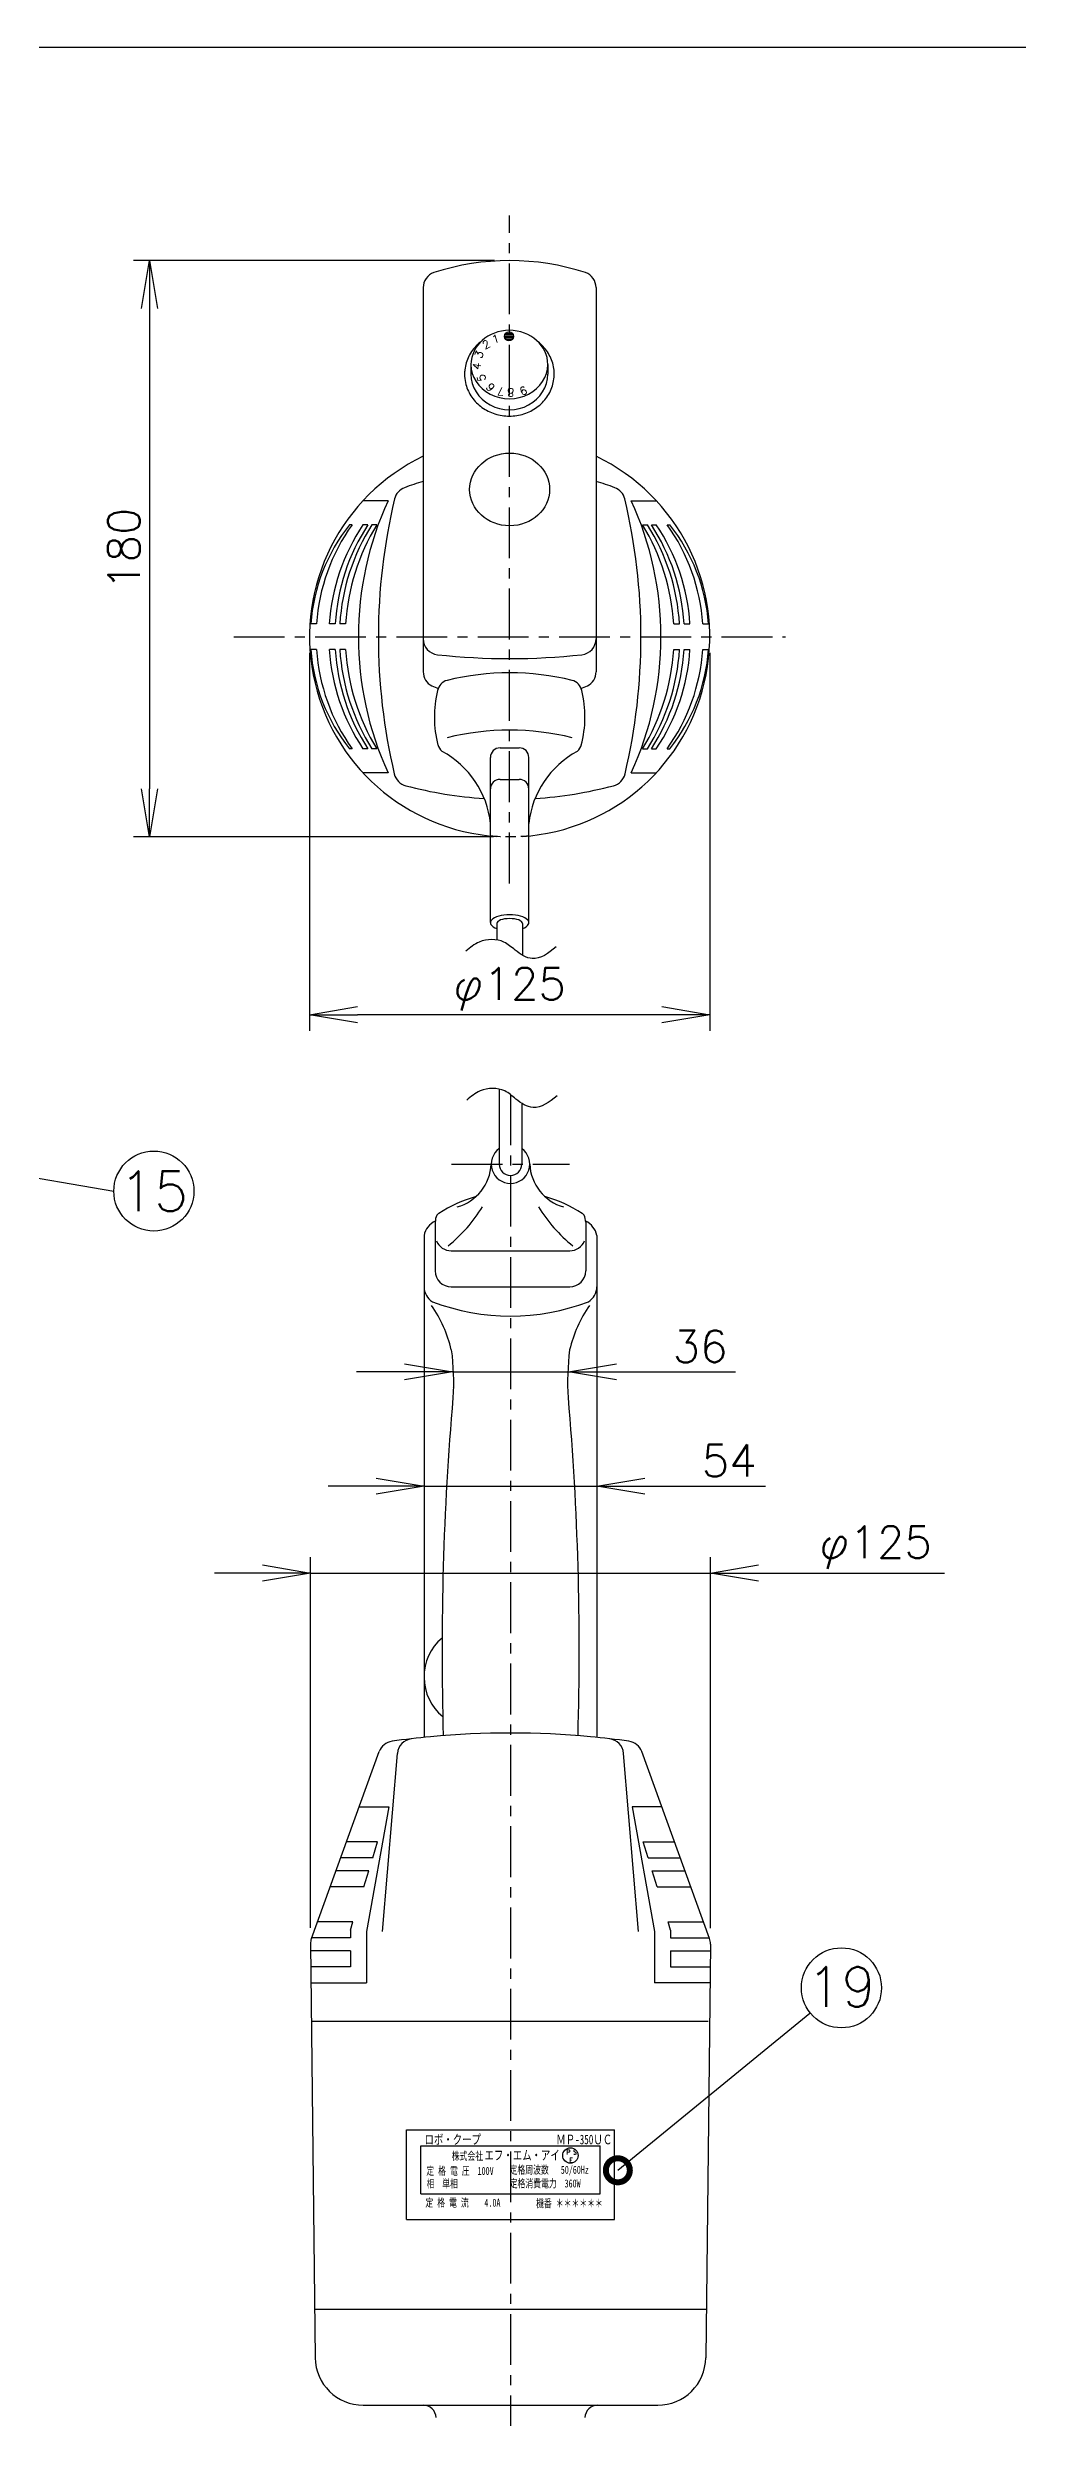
# Model space of a CAD drawing. Extents: x 115 to 2025, y 0 to 1377.
# Drawn here: x 719 to 1022, y 636 to 1377 of the extents above; entities that cross this region are included whole.
import ezdxf
from ezdxf.enums import TextEntityAlignment as Align

# ---------------------------------------------------------------- set-up
doc = ezdxf.new("R2010")
doc.units = 0
doc.header["$LTSCALE"] = 0.5
doc.header["$PDMODE"] = 3
doc.linetypes.add('CENTER', pattern=[50.8, 31.75, -6.35, 6.35, -6.35])
doc.linetypes.add('HIDDEN', pattern=[9.525, 6.35, -3.175])
doc.layers.get('0').update_dxf_attribs({"linetype": 'CONTINUOUS'})
doc.layers.get('DEFPOINTS').update_dxf_attribs({"linetype": 'CONTINUOUS'})
for name, color, linetype in [('DANMEN', 7, 'CONTINUOUS'), ('KIKI-2D2', 7, 'CONTINUOUS'), ('SIYOU', 7, 'CONTINUOUS'), ('SUNPOU', 7, 'CONTINUOUS'), ('WAKU', 7, 'CONTINUOUS')]:
    doc.layers.add(name, color=color, linetype=linetype)
doc.styles.add('MtXpl__', font='')
doc.styles.get("Standard").update_dxf_attribs({"font": 'ROMANS', "bigfont": 'EXTFONT.shx'})
doc.styles.get('MtXpl__').set_extended_font_data('MS Gothic')
doc.dimstyles.get("Standard").update_dxf_attribs({"dimscale": 5, "dimtxt": 2, "dimasz": 3, "dimexe": 1, "dimexo": 1, "dimgap": 0.6, "dimtad": 3, "dimdec": 0, "dimzin": 0, "dimdsep": 46, "dimtxsty": 'STANDARD', "dimblk1": 'OPEN', "dimblk2": 'OPEN', "dimsah": 1, "dimcen": 1.5, "dimadec": 0, "dimazin": 0, "dimtfac": 1, "dimtdec": 0, "dimtmove": 0, "dimatfit": 0, "dimldrblk": 'DOTSMALL', "dimfxl": 1, "dimtvp": 1, "dimtolj": 1, "dimtzin": 0, "dimarcsym": 0})

# ---------------------------------------------------------------- blocks, each defined once
blk = doc.blocks.new('_OPEN')
at = {"color": 0, "linetype": 'ByBlock'}
for p, q in [((-1, 0.167), (0, 0)), ((0, 0), (-1, -0.167)), ((0, 0), (-1, 0))]:
    blk.add_line(p, q, dxfattribs=at)
blk = doc.blocks.new('*D8')
at = {"layer": 'DEFPOINTS', "color": 0}
for p in [(925.67, 900.13), (800.69, 784.28), (925.67, 784.22)]:
    blk.add_point(p, dxfattribs=at)
at = {"layer": 'SUNPOU', "color": 0, "lineweight": -2}
for p, q in [((800.69, 789.28), (800.69, 905.13)), ((925.67, 789.22), (925.67, 905.13)), ((785.69, 900.13), (770.69, 900.13)), ((800.69, 900.13), (925.67, 900.13)), ((940.67, 900.13), (998.81, 900.13))]:
    blk.add_line(p, q, dxfattribs=at)
at = {"layer": 'SUNPOU', "color": 0, "lineweight": -2, "xscale": 15, "yscale": 15, "zscale": 15}
blk.add_blockref('_OPEN', (800.69, 900.13), dxfattribs=at)
at = {"layer": 'SUNPOU', "color": 0, "lineweight": -2, "xscale": 15, "yscale": 15, "zscale": 15, "rotation": 180}
blk.add_blockref('_OPEN', (925.67, 900.13), dxfattribs=at)
at = {"layer": 'SUNPOU', "color": 0, "insert": (977.24, 908.13), "char_height": 10, "attachment_point": 5}
blk.add_mtext('\\A1;φ125', dxfattribs=at)
blk = doc.blocks.new('_DotSmall')
at = {"color": 0, "linetype": 'ByBlock', "const_width": 0.5}
blk.add_lwpolyline([(-0.0625, 0, 1), (0.0625, 0, 1)], format="xyb", close=True, dxfattribs=at)
blk = doc.blocks.new('*D22')
at = {"layer": 'DEFPOINTS', "color": 0}
for p in [(800.42, 1192.63), (925.42, 1192.63), (800.42, 1074.56)]:
    blk.add_point(p, dxfattribs=at)
at = {"layer": 'SUNPOU', "color": 0, "lineweight": -2}
for p, q in [((800.42, 1187.63), (800.42, 1069.56)), ((925.42, 1187.63), (925.42, 1069.56)), ((910.42, 1074.56), (815.42, 1074.56))]:
    blk.add_line(p, q, dxfattribs=at)
at = {"layer": 'SUNPOU', "color": 0, "lineweight": -2, "xscale": 15, "yscale": 15, "zscale": 15, "rotation": 180}
blk.add_blockref('_OPEN', (800.42, 1074.56), dxfattribs=at)
at = {"layer": 'SUNPOU', "color": 0, "lineweight": -2, "xscale": 15, "yscale": 15, "zscale": 15}
blk.add_blockref('_OPEN', (925.42, 1074.56), dxfattribs=at)
at = {"layer": 'SUNPOU', "color": 0, "insert": (862.92, 1082.56), "char_height": 10, "attachment_point": 5}
blk.add_mtext('\\A1;φ125', dxfattribs=at)
blk = doc.blocks.new('*D23')
at = {"layer": 'DEFPOINTS', "color": 0}
for p in [(863.18, 1310.13), (750.42, 1130.13), (862.92, 1130.13)]:
    blk.add_point(p, dxfattribs=at)
at = {"layer": 'SUNPOU', "color": 0, "lineweight": -2}
for p, q in [((858.18, 1310.13), (745.42, 1310.13)), ((750.42, 1295.13), (750.42, 1145.13)), ((857.92, 1130.13), (745.42, 1130.13))]:
    blk.add_line(p, q, dxfattribs=at)
at = {"layer": 'SUNPOU', "color": 0, "lineweight": -2, "xscale": 15, "yscale": 15, "zscale": 15}
for p, rotation in [((750.42, 1310.13), 90), ((750.42, 1130.13), 270)]:
    blk.add_blockref('_OPEN', p, dxfattribs=dict(at, rotation=rotation))
at = {"layer": 'SUNPOU', "color": 0, "insert": (742.42, 1220.13), "char_height": 10, "attachment_point": 5, "rotation": 90}
blk.add_mtext('\\A1;180', dxfattribs=at)
blk = doc.blocks.new('*D24')
at = {"layer": 'DEFPOINTS', "color": 0}
for p in [(845.04, 962.94), (881.32, 962.94), (881.32, 962.94)]:
    blk.add_point(p, dxfattribs=at)
at = {"layer": 'SUNPOU', "color": 0, "lineweight": -2}
for p, q in [((830.04, 962.94), (815.04, 962.94)), ((845.04, 962.94), (881.32, 962.94)), ((896.32, 962.94), (933.51, 962.94)), ((845.04, 957.94), (845.04, 957.94))]:
    blk.add_line(p, q, dxfattribs=at)
at = {"layer": 'SUNPOU', "color": 0, "lineweight": -2, "xscale": 15, "yscale": 15, "zscale": 15}
blk.add_blockref('_OPEN', (845.04, 962.94), dxfattribs=at)
at = {"layer": 'SUNPOU', "color": 0, "lineweight": -2, "xscale": 15, "yscale": 15, "zscale": 15, "rotation": 180}
blk.add_blockref('_OPEN', (881.32, 962.94), dxfattribs=at)
at = {"layer": 'SUNPOU', "color": 0, "insert": (922.42, 970.94), "char_height": 10, "attachment_point": 5}
blk.add_mtext('\\A1;36', dxfattribs=at)
blk = doc.blocks.new('*D25')
at = {"layer": 'DEFPOINTS', "color": 0}
for p in [(836.18, 927.24), (890.18, 927.24), (890.18, 927.24)]:
    blk.add_point(p, dxfattribs=at)
at = {"layer": 'SUNPOU', "color": 0, "lineweight": -2}
for p, q in [((821.18, 927.24), (806.18, 927.24)), ((836.18, 927.24), (890.18, 927.24)), ((905.18, 927.24), (942.85, 927.24))]:
    blk.add_line(p, q, dxfattribs=at)
at = {"layer": 'SUNPOU', "color": 0, "lineweight": -2, "xscale": 15, "yscale": 15, "zscale": 15}
blk.add_blockref('_OPEN', (836.18, 927.24), dxfattribs=at)
at = {"layer": 'SUNPOU', "color": 0, "lineweight": -2, "xscale": 15, "yscale": 15, "zscale": 15, "rotation": 180}
blk.add_blockref('_OPEN', (890.18, 927.24), dxfattribs=at)
at = {"layer": 'SUNPOU', "color": 0, "insert": (931.51, 935.24), "char_height": 10, "attachment_point": 5}
blk.add_mtext('\\A1;54', dxfattribs=at)

msp = doc.modelspace()

# ---------------------------------------------------------------- linework, layer by layer
at = {"color": 2}
for p, q in [((859.68, 1051.39), (859.68, 1027.86)), ((866.68, 1046.61), (866.68, 1027.86)), ((839.68, 1009.73), (839.68, 994.54)), ((886.68, 1009.73), (886.68, 994.54)), ((836.18, 1005.6), (836.18, 867.63)), ((844.68, 1000.78), (881.68, 1000.78)), ((890.18, 1005.6), (890.18, 848.96)), ((844.68, 989.54), (881.68, 989.54)), ((836.18, 867.63), (836.18, 848.96)), ((800.99, 785.98), (822.16, 844.32)), ((925.37, 785.98), (904.2, 844.32)), ((823.18, 788.13), (827.84, 843.79)), ((903.18, 788.13), (898.52, 843.79)), ((815.92, 827.13), (825.18, 827.13)), ((825.18, 827.13), (818.18, 788.13)), ((901.18, 827.13), (908.18, 788.13)), ((910.44, 827.13), (901.18, 827.13)), ((821.68, 816.13), (811.93, 816.13)), ((820.14, 811.13), (821.68, 816.13)), ((906.22, 811.13), (904.68, 816.13)), ((904.68, 816.13), (914.43, 816.13)), ((818.9, 807.13), (808.66, 807.13)), ((820.14, 811.13), (810.11, 811.13)), ((817.36, 802.13), (818.9, 807.13)), ((906.22, 811.13), (916.24, 811.13)), ((909, 802.13), (907.46, 807.13)), ((907.46, 807.13), (917.7, 807.13)), ((817.36, 802.13), (806.85, 802.13)), ((909, 802.13), (919.51, 802.13)), ((813.18, 786.13), (801.04, 786.13)), ((813.97, 791.13), (802.86, 791.13)), ((813.18, 788.57), (813.97, 791.13)), ((813.18, 788.57), (813.18, 786.13)), ((818.18, 788.13), (818.18, 772.13)), ((908.18, 788.13), (908.18, 772.13)), ((912.39, 791.13), (923.5, 791.13)), ((913.18, 788.57), (912.39, 791.13)), ((913.18, 788.57), (913.18, 786.13)), ((913.18, 786.13), (925.32, 786.13)), ((800.69, 784.22), (802.18, 654.96)), ((813.18, 782.13), (800.71, 782.13)), ((813.18, 782.13), (813.18, 777.13)), ((913.18, 782.13), (913.18, 777.13)), ((913.18, 782.13), (925.64, 782.13)), ((925.67, 784.22), (924.18, 654.96)), ((813.18, 777.13), (800.77, 777.13)), ((800.83, 772.13), (818.18, 772.13)), ((925.53, 772.13), (908.18, 772.13)), ((913.18, 777.13), (925.59, 777.13)), ((800.97, 760.13), (924.99, 760.13)), ((802.01, 670.13), (924.35, 670.13)), ((817.18, 640.13), (835.93, 640.13)), ((835.93, 640.13), (890.43, 640.13)), ((890.43, 640.13), (909.18, 640.13))]:
    msp.add_line(p, q, dxfattribs=at)
at = {"color": 2, "linetype": 'CENTER'}
msp.add_line((844.78, 1027.86), (881.58, 1027.86), dxfattribs=at)
at = {"color": 2}
for points in [[(844.7, 969.86, -0.045643), (845.2, 954.89, 0.028702), (842.18, 849.31, 3.383093)], [(881.66, 969.86, 0.045643), (881.16, 954.89, -0.028702), (884.18, 849.31, -3.383093)]]:
    msp.add_lwpolyline(points, format="xyb", dxfattribs=at)
for centre, radius, start, end in [((863.18, 1027.86), 6, 125.68533, 54.31467), ((842.49, 1028.6), 14.7, 286.12305, 357.12391), ((863.18, 1027.86), 3.5, 180, 0), ((883.86, 1028.6), 14.7, 182.87609, 253.87695), ((863.18, 978.81), 40.39, 105.46646, 123.629), ((815.44, 1037.99), 45.49, 308.37581, 329.01839), ((910.92, 1037.99), 45.49, 210.98161, 231.62419), ((863.18, 978.81), 40.39, 56.371, 74.53354), ((842.48, 1004.24), 6.45, 115.77863, 167.87881), ((844.68, 1009.73), 5, 154.38594, 180), ((841.23, 1011.3), 1.22, 110.10174, 150.55843), ((885.13, 1011.3), 1.22, 29.44157, 69.89826), ((881.68, 1009.73), 5, 0, 25.61406), ((883.87, 1004.24), 6.45, 12.12119, 64.22137), ((844.68, 1005.78), 5, 202.09939, 270), ((881.68, 1005.78), 5, 270, 337.90061), ((844.68, 994.54), 5, 180, 270), ((881.68, 994.54), 5, 270, 0), ((841.7, 989.58), 5.52, 180.41026, 238.51287), ((863.18, 1049.03), 68.62, 249.20385, 290.79615), ((884.66, 989.58), 5.52, 301.48713, 359.58974), ((804.09, 960.14), 41.75, 13.46597, 34.43629), ((922.26, 960.14), 41.75, 145.56371, 166.53403), ((852.19, 867.63), 16.02, 130.44387, 230.58912), ((826.86, 842.61), 5, 97.93294, 160.054), ((863.18, 581.96), 268.17, 95.3492, 97.93294), ((832.82, 843.37), 5, 96.6238, 175.21302), ((863.18, 581.96), 268.17, 84.6508, 95.3492), ((863.18, 581.96), 268.17, 82.06706, 84.6508), ((893.54, 843.37), 5, 4.78698, 83.3762), ((899.5, 842.61), 5, 19.946, 82.06706), ((805.69, 784.28), 5, 160.054, 180.66108), ((920.67, 784.28), 5, 359.33892, 19.946), ((817.18, 655.13), 15, 180.66108, 270), ((909.18, 655.13), 15, 270, 359.33892), ((835.93, 636.13), 4, 1.9847, 90), ((890.43, 636.13), 4, 90, 178.0153)]:
    msp.add_arc(centre, radius, start, end, dxfattribs=at)
at = {"layer": 'DANMEN', "color": 2, "linetype": 'CENTER'}
for p, q in [((862.92, 1115.58), (862.92, 1324.22)), ((776.75, 1192.63), (949.09, 1192.63)), ((863.18, 1049.62), (863.18, 201.09))]:
    msp.add_line(p, q, dxfattribs=at)
at = {"layer": 'KIKI-2D2', "color": 3}
for p, q in [((835.92, 1301.7), (835.92, 1249)), ((889.92, 1301.7), (889.92, 1249))]:
    msp.add_line(p, q, dxfattribs=at)
at = {"layer": 'KIKI-2D2', "color": 2}
for p, q in [((850.84, 1277.68), (850.84, 1274.69)), ((862.92, 1273.36), (862.92, 1277.88)), ((862.92, 1273.36), (862.92, 1277.88)), ((874.84, 1277.68), (874.84, 1274.69)), ((835.92, 1249), (835.92, 1181.7)), ((889.92, 1249), (889.92, 1181.7)), ((824.92, 1235.13), (817.1, 1235.13)), ((900.92, 1235.13), (908.75, 1235.13)), ((859.92, 1157.93), (865.92, 1157.93)), ((824.92, 1150.13), (817.1, 1150.13)), ((856.92, 1103.31), (856.92, 1154.93)), ((859.92, 1148.08), (865.92, 1148.08)), ((868.92, 1103.49), (868.92, 1154.93)), ((900.92, 1150.13), (908.75, 1150.13)), ((858.92, 1103.09), (858.92, 1097.91)), ((866.92, 1103.09), (866.92, 1093.14))]:
    msp.add_line(p, q, dxfattribs=at)
at = {"layer": 'KIKI-2D2', "color": 4}
for p, q in [((813.71, 1227.63), (812.92, 1227.63)), ((818.65, 1227.63), (817.1, 1227.63)), ((821.42, 1227.63), (819.88, 1227.63)), ((904.42, 1227.63), (905.96, 1227.63)), ((907.2, 1227.63), (908.74, 1227.63)), ((912.13, 1227.63), (912.92, 1227.63)), ((802.6, 1196.63), (800.78, 1196.63)), ((808.41, 1196.63), (806.59, 1196.63)), ((811.67, 1196.63), (809.86, 1196.63)), ((914.17, 1196.63), (915.99, 1196.63)), ((917.44, 1196.63), (919.25, 1196.63)), ((923.24, 1196.63), (925.06, 1196.63)), ((802.6, 1188.63), (800.78, 1188.63)), ((808.41, 1188.63), (806.59, 1188.63)), ((811.67, 1188.63), (809.86, 1188.63)), ((914.17, 1188.63), (915.99, 1188.63)), ((917.44, 1188.63), (919.25, 1188.63)), ((923.24, 1188.63), (925.06, 1188.63)), ((813.71, 1157.63), (812.92, 1157.63)), ((818.65, 1157.63), (817.1, 1157.63)), ((821.42, 1157.63), (819.88, 1157.63)), ((904.42, 1157.63), (905.96, 1157.63)), ((907.2, 1157.63), (908.74, 1157.63)), ((912.13, 1157.63), (912.92, 1157.63))]:
    msp.add_line(p, q, dxfattribs=at)
at = {"layer": 'KIKI-2D2', "color": 3}
for centre, radius, start, end in [((840.92, 1301.7), 5, 109.47122, 180), ((840.92, 1301.7), 5, 109.47122, 180), ((862.92, 1232.94), 77.19, 72.14655, 107.85345), ((884.92, 1301.7), 5, 0, 70.52878), ((884.92, 1301.7), 5, 0, 70.52878), ((862.92, 1192.63), 62.5, 115.59455, 266.33056), ((862.92, 1192.63), 62.5, 273.66944, 64.40545)]:
    msp.add_arc(centre, radius, start, end, dxfattribs=at)
at = {"layer": 'KIKI-2D2', "color": 2}
for centre, radius, start, end in [((831.82, 1234.52), 5, 110.45704, 166.62678), ((862.92, 1151.14), 93.99, 106.69455, 110.45704), ((862.92, 1151.14), 93.99, 69.54296, 73.30545), ((894.02, 1234.52), 5, 13.37322, 69.54296), ((917.84, 1192.63), 102.18, 155.42171, 204.57829), ((1008.3, 1192.56), 186.4, 166.62678, 193.27072), ((717.54, 1192.56), 186.4, 346.72928, 13.37322), ((808, 1192.63), 102.18, 335.42171, 24.57829), ((840.92, 1191.98), 5, 180, 263.30763), ((862.92, 1398.3), 212.49, 263.89916, 276.10084), ((884.92, 1191.98), 5, 276.69237, 360), ((840.92, 1181.7), 5, 180, 242.8683), ((844.46, 1175.02), 4.13, 105.25373, 168.80078), ((862.92, 1099.37), 81.99, 76.2107, 103.7893), ((881.38, 1175.02), 4.13, 11.19922, 74.74627), ((884.92, 1181.7), 5, 297.1317, 0), ((867.19, 1251.26), 79.33, 248.90867, 250.42972), ((873.83, 1167.54), 34.43, 166.08, 194.72753), ((858.66, 1251.26), 79.33, 289.57028, 291.09133), ((852.01, 1167.54), 34.43, 345.27247, 13.92), ((862.92, 1081.45), 81.99, 76.2107, 103.7893), ((844.43, 1159.89), 4.04, 193.4919, 229.29263), ((828.07, 1131.25), 29.02, 6.04766, 61.76742), ((859.92, 1154.93), 3, 90, 180), ((865.92, 1154.93), 3, 0, 90), ((897.78, 1131.25), 29.02, 118.23258, 173.95234), ((881.41, 1159.89), 4.04, 310.70737, 346.5081), ((831.75, 1150.92), 5, 193.27072, 255.1248), ((831.75, 1150.92), 5, 193.27072, 255.1248), ((859.92, 1145.08), 3, 90, 180), ((865.92, 1145.08), 3, 0, 90), ((894.1, 1150.92), 5, 284.8752, 346.72928), ((862.92, 1268.3), 126.44, 255.1248, 266.39897), ((862.92, 1268.3), 126.44, 273.60103, 284.8752)]:
    msp.add_arc(centre, radius, start, end, dxfattribs=at)
at = {"layer": 'KIKI-2D2', "color": 4}
for centre, radius, start, end in [((856.66, 1192.63), 56.02, 141.33216, 175.90524), ((862.56, 1192.63), 60.1, 144.38016, 176.18354), ((869.35, 1192.63), 62.89, 146.18349, 176.3533), ((872.56, 1192.63), 64.28, 147.00917, 176.43223), ((875.19, 1192.63), 65.45, 147.67235, 176.49616), ((878.55, 1192.63), 66.99, 148.50455, 176.57704), ((847.3, 1192.63), 66.99, 3.42296, 31.49545), ((850.66, 1192.63), 65.45, 3.50384, 32.32765), ((853.28, 1192.63), 64.28, 3.56777, 32.99083), ((856.49, 1192.63), 62.89, 3.6467, 33.81651), ((863.28, 1192.63), 60.1, 3.81646, 35.61984), ((869.18, 1192.63), 56.02, 4.09476, 38.66784), ((856.66, 1192.63), 56.02, 184.09476, 218.66784), ((862.56, 1192.63), 60.1, 183.81646, 215.61984), ((869.35, 1192.63), 62.89, 183.6467, 213.81651), ((872.56, 1192.63), 64.28, 183.56777, 212.99083), ((875.19, 1192.63), 65.45, 183.50384, 212.32765), ((878.55, 1192.63), 66.99, 183.42296, 211.49545), ((847.3, 1192.63), 66.99, 328.50455, 356.57704), ((850.66, 1192.63), 65.45, 327.67235, 356.49616), ((853.28, 1192.63), 64.28, 327.00917, 356.43223), ((856.49, 1192.63), 62.89, 326.18349, 356.3533), ((863.28, 1192.63), 60.1, 324.38016, 356.18354), ((869.18, 1192.63), 56.02, 321.33216, 355.90524)]:
    msp.add_arc(centre, radius, start, end, dxfattribs=at)
at = {"layer": 'KIKI-2D2', "color": 2, "linetype": 'HIDDEN'}
msp.add_arc((862.92, 1192.68), 62.5, 264.49112, 275.50888, dxfattribs=at)
at = {"layer": 'KIKI-2D2', "color": 2}
for centre, major_axis, ratio, start_param, end_param in [((862.84, 1277.68), (-12, 0), 0.889908, 3.141593, 6.283185), ((862.84, 1277.68), (-12, 0), 0.889908, 0, 3.141593), ((862.84, 1274.69), (-12, 0), 0.927562, 0, 3.141593), ((862.92, 1103.31), (-6, 0), 0.411762, 2.300524, 7.124254), ((862.92, 1103.09), (-4, 0), 0.373597, 3.141593, 6.283185)]:
    msp.add_ellipse(centre, major_axis=major_axis, ratio=ratio, start_param=start_param, end_param=end_param, dxfattribs=at)
msp.add_ellipse((862.92, 1238.65), major_axis=(-12.5, 0), ratio=0.908046, dxfattribs=at)
for points, knots in [([(853.86, 1284.77), (853.49, 1284.48), (853.13, 1284.17), (851.71, 1282.8), (850.82, 1281.58), (849.49, 1278.93), (849.07, 1277.49), (848.86, 1275.58), (848.84, 1275.13), (848.84, 1274.69), (848.84, 1273.79), (848.93, 1272.89), (849.45, 1270.58), (850.02, 1269.19), (851.62, 1266.69), (852.65, 1265.56), (855.01, 1263.7), (856.36, 1262.96), (859.23, 1261.92), (860.75, 1261.62), (863.82, 1261.51), (865.36, 1261.69), (868.31, 1262.51), (869.71, 1263.16), (872.22, 1264.84), (873.34, 1265.88), (875.14, 1268.25), (875.83, 1269.59), (876.71, 1272.41), (876.9, 1273.89), (876.74, 1276.83), (876.39, 1278.28), (875.21, 1281), (874.38, 1282.26), (872.88, 1283.86), (872.36, 1284.33), (871.81, 1284.77)], [5.413295, 5.413295, 5.413295, 5.413295, 5.517718, 5.517718, 5.849929, 5.849929, 6.182141, 6.182141, 6.283185, 6.283185, 6.283185, 6.485521, 6.485521, 6.817732, 6.817732, 7.149943, 7.149943, 7.482155, 7.482155, 7.814366, 7.814366, 8.146578, 8.146578, 8.478789, 8.478789, 8.811, 8.811, 9.143212, 9.143212, 9.475423, 9.475423, 9.807635, 9.807635, 10.139846, 10.139846, 10.294606, 10.294606, 10.294606, 10.294606]), ([(877.48, 1095.74), (875.01, 1093.8), (870.77, 1090.48), (864.9, 1094.33), (860.53, 1098.36), (853.85, 1098.22), (850.57, 1095.49), (849.26, 1094.4)], [0, 0, 0, 0, 8.364327, 14.338639, 18.648489, 26.328813, 31.377652, 31.377652, 31.377652, 31.377652]), ([(877.74, 1049.22), (875.26, 1047.28), (871.02, 1043.95), (865.16, 1047.81), (860.79, 1051.83), (854.11, 1051.7), (850.82, 1048.96), (849.52, 1047.88)], [0, 0, 0, 0, 8.364327, 14.338639, 18.648489, 26.328813, 31.377652, 31.377652, 31.377652, 31.377652])]:
    msp.add_open_spline(points, degree=3, knots=knots, dxfattribs=at)
at = {"layer": 'SIYOU', "color": 250}
for p, q in [((830.68, 726.13), (895.68, 726.13)), ((830.68, 698.13), (830.68, 726.13)), ((895.68, 698.13), (895.68, 726.13)), ((835.18, 721.13), (891.18, 721.13)), ((835.18, 706.13), (835.18, 721.13)), ((891.18, 706.13), (891.18, 721.13)), ((835.18, 706.13), (891.18, 706.13)), ((830.68, 698.13), (895.68, 698.13))]:
    msp.add_line(p, q, dxfattribs=at)
msp.add_circle((881.91, 718.16), 2.41, dxfattribs=at)
at = {"layer": 'SUNPOU', "color": 4}
for p, q in [((861.31, 1286.48), (864.1, 1286.48)), ((861.4, 1286.98), (864.01, 1286.98)), ((861.4, 1285.98), (864.01, 1285.98)), ((861.65, 1287.4), (863.76, 1287.4)), ((861.73, 1285.48), (863.68, 1285.48))]:
    msp.add_line(p, q, dxfattribs=at)
msp.add_circle((862.7, 1286.48), 1.4, dxfattribs=at)
at = {"layer": 'SUNPOU'}
for centre in [(751.77, 1019.44), (966.58, 770.53)]:
    msp.add_circle(centre, 12.5, dxfattribs=at)
at = {"layer": 'WAKU', "color": 6}
msp.add_line((2025, 1376.75), (115, 1376.75), dxfattribs=at)

# ---------------------------------------------------------------- texts
at = {"layer": 'SIYOU', "color": 250, "style": 'MtXpl__', "width": 0.7}
for s, height, p in [('ロボ・クープ\u3000\u3000\u3000\u3000\u3000\u3000\u3000\u3000ＭＰ-350ＵＣ', 3, (836.32, 721.66)), ('株式会社 ', 2.5, (844.83, 716.75)), ('エフ・エム・アイ', 3, (855.06, 716.75)), ('定 格 電 圧  100V', 2.5, (836.87, 712.09)), ('相\u3000単相', 2.5, (836.96, 708.1)), ('定格周波数   50/60Hz', 2.5, (862.9, 712.44)), ('定格消費電力\u3000360W', 2.5, (862.94, 708.17)), ('定 格 電 流\u3000\u30004.0A', 2.5, (836.59, 702.15)), ('機番 ＊＊＊＊＊＊', 2.5, (871.18, 701.95))]:
    msp.add_text(s, height=height, dxfattribs=at).set_placement(p)
at = {"layer": 'SIYOU', "color": 250, "width": 0.7}
for s, p in [('P S', (880.72, 718.45)), (' E', (880.72, 715.95))]:
    msp.add_text(s, height=1.5, dxfattribs=at).set_placement(p)
at = {"layer": 'SUNPOU', "color": 4}
for s, rotation, p in [('3', 66.78628, (854.08, 1279.36)), ('2', 28.4253, (855.24, 1282.37)), ('1', 18.42245, (857.92, 1284.2)), ('4', 80.53073, (853.74, 1275.92)), ('5', 106.12465, (855.58, 1272.82)), ('6', 133.65711, (858.57, 1270.63)), ('7', 177.88048, (861.21, 1270.52)), ('8', 180, (864.31, 1270.17)), ('9', 204.59719, (867.66, 1271.05))]:
    msp.add_text(s, height=2.5, rotation=rotation, dxfattribs=at).set_placement(p)
at = {"layer": 'SUNPOU'}
for s, p in [('15', (751.77, 1019.44)), ('19', (966.58, 770.86))]:
    msp.add_text(s, height=12.5, dxfattribs=at).set_placement(p, align=Align.MIDDLE)

# ---------------------------------------------------------------- dimensions: what is measured, and where the dimension line sits
dim = msp.add_linear_dim(base=(750.42, 1130.13), p1=(863.18, 1310.13), p2=(862.92, 1130.13), angle=270, dimstyle='STANDARD', override={"dimtol": 0, "dimlim": 0, "dimtp": 0, "dimtm": 0, "dimtfac": 1, "dimtdec": 0, "dimtolj": 1, "dimtzin": 0}, dxfattribs=at)
dim.commit()
dim.dimension.update_dxf_attribs({"geometry": '*D23', "text_midpoint": (742.42, 1220.13)})
dim = msp.add_linear_dim(base=(800.42, 1074.56), p1=(925.42, 1192.63), p2=(800.42, 1192.63), text='φ<>', dimstyle='STANDARD', dxfattribs=at)
dim.commit()
dim.dimension.update_dxf_attribs({"geometry": '*D22', "text_midpoint": (862.92, 1082.56)})
for base, p1, p2, picture, middle in [((881.32, 962.94), (845.04, 962.94), (881.32, 962.94), '*D24', (922.42, 962.94)), ((890.18, 927.24), (836.18, 927.24), (890.18, 927.24), '*D25', (931.51, 927.24))]:
    dim = msp.add_linear_dim(base=base, p1=p1, p2=p2, dimstyle='STANDARD', dxfattribs=at)
    dim.commit()
    dim.dimension.update_dxf_attribs({"geometry": picture, "text_midpoint": middle, "dimtype": 160})
dim = msp.add_linear_dim(base=(925.67, 900.13), p1=(800.69, 784.28), p2=(925.67, 784.22), text='φ<>', dimstyle='STANDARD', dxfattribs=at)
dim.commit()
dim.dimension.update_dxf_attribs({"geometry": '*D8', "text_midpoint": (977.24, 900.13), "dimtype": 160})

# ---------------------------------------------------------------- leaders
for points in [[(650.17, 1034.81), (739.27, 1019.44)], [(896.72, 713.53), (956.73, 762.61)]]:
    msp.add_leader(points, dimstyle='STANDARD', override={"dimclrd": 256}, dxfattribs=at)

doc.saveas('drawing.dxf')
